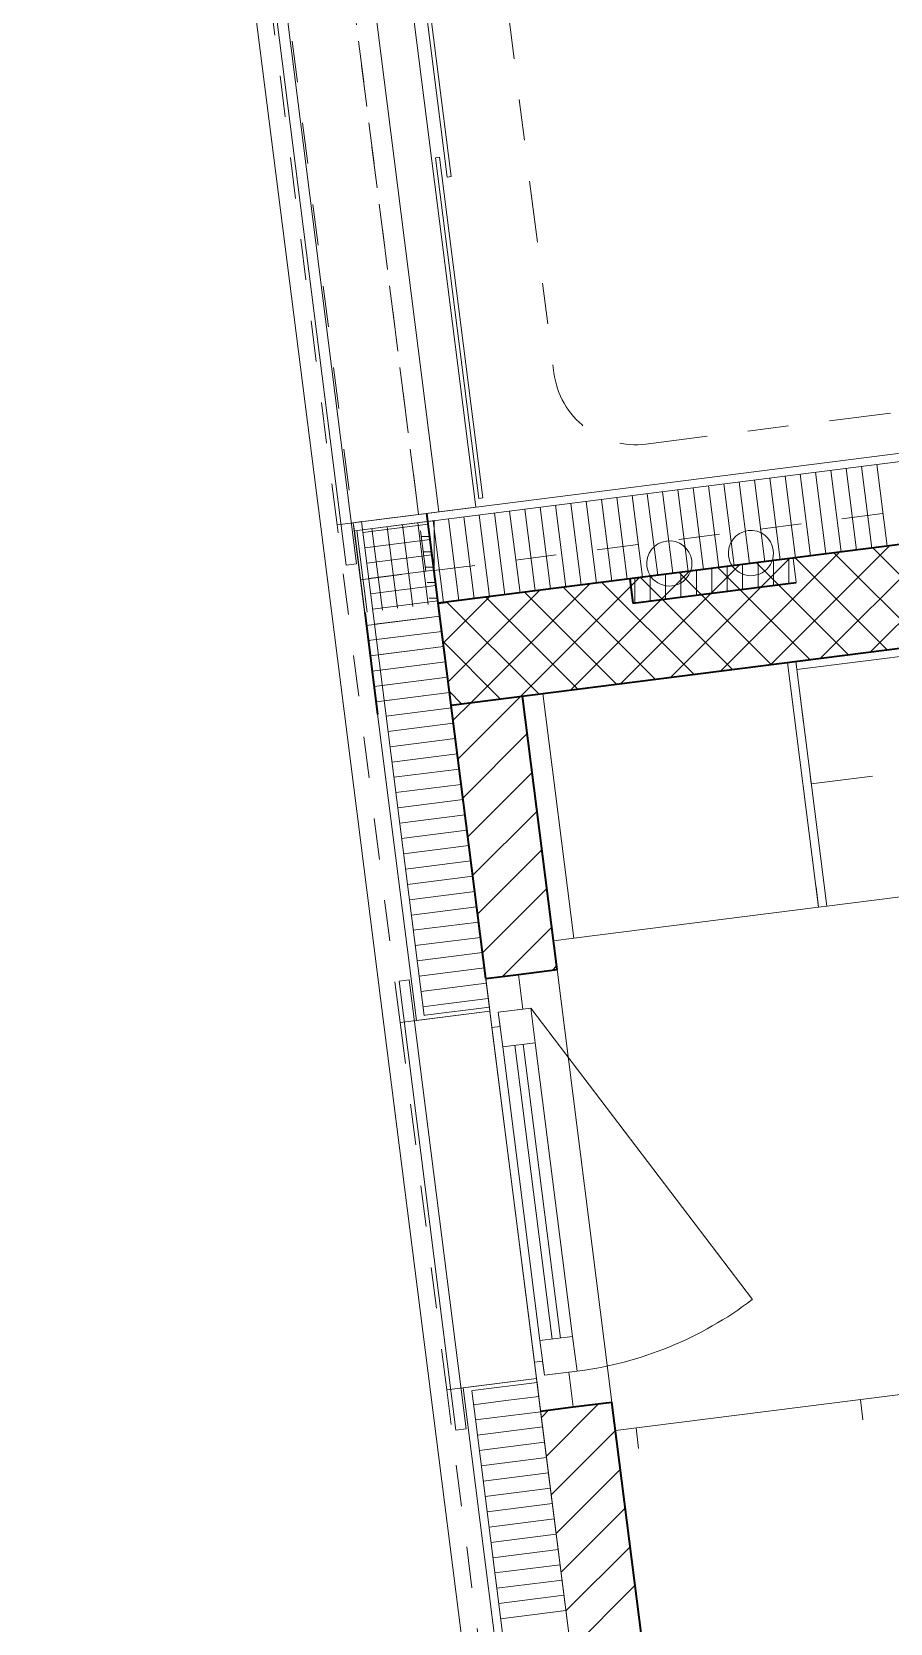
# Model space of a CAD drawing. Header units: metres. Extents: x 2713679.5 to 2713747.3, y 1226017.1 to 1226104.2.
# Drawn here: x 2713688.745 to 2713690.832, y 1226039.872 to 1226043.741 of the extents above; entities that cross this region are included whole.
import ezdxf

# ---------------------------------------------------------------- set-up
doc = ezdxf.new("R2010")
doc.units = ezdxf.units.M
doc.header["$MEASUREMENT"] = 0
doc.linetypes.add('Strich 2_1mm', pattern=[0.15, 0.1, -0.05])
doc.linetypes.add('Strichpunkt 3_1_1mm Achsen', pattern=[0.25, 0.15, -0.05, 0, -0.05])
doc.layers.add('plangrafiken', color=251, linetype='Continuous')
doc.layers.add('waende_stuetzen', color=250, linetype='Continuous')

msp = doc.modelspace()

# ---------------------------------------------------------------- linework, layer by layer
at = {"layer": 'plangrafiken', "color": 7, "linetype": 'Continuous', "lineweight": 13}
for p, q in [((2713688.7945, 1226048.0796), (2713689.5096, 1226042.4448)), ((2713689.5344, 1226042.4479), (2713688.8193, 1226048.0827)), ((2713689.8244, 1226042.5855), (2713689.1388, 1226047.9872)), ((2713689.7351, 1226042.5742), (2713689.8244, 1226042.5855)), ((2713689.7236, 1226042.426), (2713689.7236, 1226042.5526)), ((2713689.6922, 1226042.5146), (2713689.7124, 1226042.5146)), ((2713689.697, 1226042.4771), (2713689.7171, 1226042.4771)), ((2713689.5096, 1226042.4448), (2713689.5344, 1226042.4479)), ((2713689.7017, 1226042.4396), (2713689.7219, 1226042.4396)), ((2713690.2861, 1226042.3619), (2713690.2861, 1226042.4224)), ((2713690.3236, 1226042.3666), (2713690.3236, 1226042.4271)), ((2713690.3611, 1226042.3714), (2713690.3611, 1226042.4319)), ((2713690.3986, 1226042.3762), (2713690.3986, 1226042.4366)), ((2713690.4361, 1226042.3809), (2713690.4361, 1226042.4414)), ((2713690.4736, 1226042.3857), (2713690.4736, 1226042.4462)), ((2713690.5111, 1226042.3904), (2713690.5111, 1226042.4509)), ((2713690.5486, 1226042.3952), (2713690.5486, 1226042.4557)), ((2713690.5861, 1226042.3999), (2713690.5861, 1226042.4604)), ((2713689.7065, 1226042.4021), (2713689.7267, 1226042.4021)), ((2713690.2111, 1226042.3524), (2713690.2111, 1226042.4128)), ((2713690.2486, 1226042.3571), (2713690.2486, 1226042.4176)), ((2713692.2396, 1226042.4183), (2713690.6028, 1226042.2105)), ((2713690.6053, 1226042.1907), (2713692.2421, 1226042.3984)), ((2713689.7113, 1226042.3646), (2713689.7314, 1226042.3646)), ((2713689.9877, 1226042.1325), (2713690.5829, 1226042.208)), ((2713690.6028, 1226042.2105), (2713690.5829, 1226042.208)), ((2713690.5829, 1226042.208), (2713690.6585, 1226041.6128)), ((2713690.6028, 1226042.2105), (2713690.6783, 1226041.6153)), ((2713690.6028, 1226042.2105), (2713690.6053, 1226042.1907)), ((2713689.9381, 1226042.1262), (2713689.9877, 1226042.1325)), ((2713690.0136, 1226041.531), (2713689.9381, 1226042.1262)), ((2713690.0632, 1226041.5373), (2713689.9877, 1226042.1325)), ((2713690.6783, 1226041.6153), (2713692.3152, 1226041.823)), ((2713690.6585, 1226041.6128), (2713690.6522, 1226041.6624)), ((2713690.6585, 1226041.6128), (2713690.0632, 1226041.5373)), ((2713690.6585, 1226041.6128), (2713690.6783, 1226041.6153)), ((2713690.0632, 1226041.5373), (2713690.0136, 1226041.531)), ((2713689.6628, 1226041.436), (2713689.638, 1226041.4329)), ((2713689.638, 1226041.4329), (2713689.7765, 1226040.3416)), ((2713689.8013, 1226040.3448), (2713689.6628, 1226041.436)), ((2713692.2182, 1226040.6011), (2713690.1647, 1226040.3405)), ((2713690.7662, 1226040.3664), (2713690.7599, 1226040.416)), ((2713689.7765, 1226040.3416), (2713689.8013, 1226040.3448)), ((2713690.1647, 1226040.3405), (2713690.2868, 1226039.3782)), ((2713690.2206, 1226040.2972), (2713690.2143, 1226040.3468))]:
    msp.add_line(p, q, dxfattribs=at)
at = {"layer": 'plangrafiken', "color": 7, "linetype": 'Strich 2_1mm', "lineweight": 13}
for p, q in [((2713688.8242, 1226048.0834), (2713689.5444, 1226042.4089)), ((2713689.7031, 1226042.429), (2713688.983, 1226048.1035)), ((2713689.5444, 1226042.4089), (2713689.7031, 1226042.429))]:
    msp.add_line(p, q, dxfattribs=at)
at = {"layer": 'plangrafiken', "color": 7, "linetype": 'Strichpunkt 3_1_1mm Achsen', "lineweight": 18}
for p, q in [((2713689.389, 1226047.8425), (2713690.0148, 1226042.9121)), ((2713690.2383, 1226042.7389), (2713692.9863, 1226043.0876))]:
    msp.add_line(p, q, dxfattribs=at)
at = {"layer": 'plangrafiken', "color": 7, "linetype": 'Continuous', "lineweight": 18}
for p, q in [((2713689.5267, 1226042.5477), (2713689.7226, 1226042.5726)), ((2713689.5491, 1226042.5304), (2713689.7251, 1226042.5528)), ((2713689.7078, 1226042.5506), (2713689.733, 1226042.3522)), ((2713690.1993, 1226042.4113), (2713690.5961, 1226042.4617)), ((2713690.5961, 1226042.4617), (2713690.6036, 1226042.4022)), ((2713689.5793, 1226042.1333), (2713689.5512, 1226042.3547))]:
    msp.add_line(p, q, dxfattribs=at)
at = {"layer": 'plangrafiken', "color": 7, "linetype": 'Continuous', "lineweight": 35}
for p, q in [((2713690.1993, 1226042.4113), (2713690.2068, 1226042.3518)), ((2713690.2068, 1226042.3518), (2713690.6036, 1226042.4022)), ((2713689.733, 1226042.3522), (2713689.7528, 1226042.3547))]:
    msp.add_line(p, q, dxfattribs=at)
at = {"layer": 'plangrafiken', "color": 7, "linetype": 'Strichpunkt 3_1_1mm Achsen', "lineweight": 13}
for p, q in [((2713690.6028, 1226042.2105), (2713690.6405, 1226041.9129)), ((2713690.6405, 1226041.9129), (2713692.2774, 1226042.1207))]:
    msp.add_line(p, q, dxfattribs=at)
at = {"layer": 'plangrafiken', "color": 7, "linetype": 'Strichpunkt 3_1_1mm Achsen', "lineweight": 18}
msp.add_arc((2713690.2132, 1226042.9373), 0.2, 187.2326, 277.2326, dxfattribs=at)
at = {"layer": 'plangrafiken', "color": 7, "linetype": 'Continuous', "lineweight": 18}
for centre, start, end in [((2713690.2953, 1226042.4487), 7.2326, 187.2326), ((2713690.4937, 1226042.4739), 7.2326, 187.2326), ((2713690.4937, 1226042.4739), 187.2326, 7.2326), ((2713690.2953, 1226042.4487), 187.2326, 7.2326)]:
    msp.add_arc(centre, 0.055, start, end, dxfattribs=at)
at = {"layer": 'waende_stuetzen', "color": 7, "linetype": 'Continuous', "lineweight": 13}
for p, q in [((2713689.7351, 1226042.5742), (2713689.0326, 1226048.1098)), ((2713689.4474, 1226042.5377), (2713688.7449, 1226048.0733)), ((2713689.6351, 1226044.3306), (2713689.7548, 1226043.3881)), ((2713689.7647, 1226043.3894), (2713689.6451, 1226044.3318)), ((2713689.7366, 1226043.4362), (2713689.7266, 1226043.435)), ((2713689.7266, 1226043.435), (2713689.8318, 1226042.6066)), ((2713689.8417, 1226042.6079), (2713689.7366, 1226043.4362)), ((2713689.7548, 1226043.3881), (2713689.7647, 1226043.3894)), ((2713689.8318, 1226042.6066), (2713689.8417, 1226042.6079)), ((2713689.7351, 1226042.5742), (2713689.7053, 1226042.5704)), ((2713689.8589, 1226041.3601), (2713689.7053, 1226042.5704)), ((2713689.601, 1226041.3274), (2713689.4474, 1226042.5377)), ((2713690.1559, 1226040.4099), (2713690.0224, 1226041.4615)), ((2713689.8488, 1226041.4395), (2713689.8639, 1226041.3204)), ((2713689.9389, 1226041.3652), (2713689.9282, 1226041.4496)), ((2713689.8589, 1226041.3601), (2713689.9722, 1226040.4673)), ((2713689.9587, 1226041.3677), (2713689.8794, 1226041.3577)), ((2713689.8794, 1226041.3577), (2713689.9389, 1226041.3652)), ((2713689.8838, 1226041.323), (2713689.8794, 1226041.3577)), ((2713689.8794, 1226041.3577), (2713689.8901, 1226041.2734)), ((2713689.9694, 1226041.2834), (2713689.9587, 1226041.3677)), ((2713689.9587, 1226041.3677), (2713690.4972, 1226040.6591)), ((2713689.601, 1226041.3274), (2713689.7143, 1226040.4345)), ((2713689.8639, 1226041.3204), (2713689.8838, 1226041.323)), ((2713689.8639, 1226041.3204), (2713689.9672, 1226040.507)), ((2713689.8901, 1226041.2734), (2713689.9694, 1226041.2834)), ((2713689.8901, 1226041.2734), (2713689.9807, 1226040.5591)), ((2713689.9198, 1226041.2771), (2713690.0105, 1226040.5629)), ((2713690.0303, 1226040.5654), (2713689.9397, 1226041.2796)), ((2713690.0601, 1226040.5692), (2713689.9694, 1226041.2834)), ((2713690.0601, 1226040.5692), (2713689.9807, 1226040.5591)), ((2713690.0708, 1226040.4848), (2713690.0601, 1226040.5692)), ((2713689.9807, 1226040.5591), (2713689.9914, 1226040.4748)), ((2713689.987, 1226040.5095), (2713689.9672, 1226040.507)), ((2713689.9672, 1226040.507), (2713689.9823, 1226040.3879)), ((2713689.9914, 1226040.4748), (2713689.987, 1226040.5095)), ((2713690.1843, 1226038.7957), (2713689.9722, 1226040.4673)), ((2713689.9914, 1226040.4748), (2713690.0708, 1226040.4848)), ((2713690.0509, 1226040.4823), (2713689.9914, 1226040.4748)), ((2713690.0616, 1226040.398), (2713690.0509, 1226040.4823)), ((2713689.9264, 1226038.763), (2713689.7143, 1226040.4345))]:
    msp.add_line(p, q, dxfattribs=at)
at = {"layer": 'waende_stuetzen', "color": 7, "linetype": 'Strich 2_1mm', "lineweight": 13}
for p, q in [((2713689.4871, 1226042.5427), (2713688.7846, 1226048.0783)), ((2713689.6855, 1226042.5679), (2713688.983, 1226048.1035)), ((2713689.7229, 1226042.4315), (2713693.1554, 1226042.8671)), ((2713693.1655, 1226042.7878), (2713689.733, 1226042.3522)), ((2713689.4871, 1226042.5427), (2713689.5069, 1226042.5452)), ((2713689.6407, 1226041.3324), (2713689.4871, 1226042.5427)), ((2713689.5069, 1226042.5452), (2713689.5267, 1226042.5477)), ((2713689.5267, 1226042.5477), (2713689.6855, 1226042.5679)), ((2713689.733, 1226042.3522), (2713689.7229, 1226042.4315)), ((2713689.6407, 1226041.3324), (2713689.754, 1226040.4396)), ((2713689.9661, 1226038.768), (2713689.754, 1226040.4396))]:
    msp.add_line(p, q, dxfattribs=at)
at = {"layer": 'waende_stuetzen', "color": 7, "linetype": 'Continuous', "lineweight": 18}
for p, q in [((2713692.9989, 1226042.9884), (2713689.5267, 1226042.5477)), ((2713693.0181, 1226042.9707), (2713689.7078, 1226042.5506)), ((2713689.7053, 1226042.5704), (2713689.4871, 1226042.5427)), ((2713689.5267, 1226042.5477), (2713689.5466, 1226042.5503)), ((2713689.5267, 1226042.5477), (2713689.5293, 1226042.5279)), ((2713689.5267, 1226042.5477), (2713689.6803, 1226041.3375)), ((2713689.7078, 1226042.5506), (2713689.5293, 1226042.5279)), ((2713689.5466, 1226042.5503), (2713689.6901, 1226041.4193)), ((2713689.5293, 1226042.5279), (2713689.5544, 1226042.3295)), ((2713689.6901, 1226041.4193), (2713689.6989, 1226041.3499)), ((2713689.8589, 1226041.3601), (2713689.8488, 1226041.4395)), ((2713689.8576, 1226041.37), (2713689.8488, 1226041.4395)), ((2713689.6605, 1226041.3349), (2713689.8589, 1226041.3601)), ((2713689.6803, 1226041.3375), (2713689.7002, 1226041.34)), ((2713689.7014, 1226041.3502), (2713689.6989, 1226041.3499)), ((2713689.7002, 1226041.34), (2713689.8589, 1226041.3601)), ((2713689.7014, 1226041.3502), (2713689.8576, 1226041.37)), ((2713689.8589, 1226041.3601), (2713689.8576, 1226041.37)), ((2713689.6407, 1226041.3324), (2713689.6605, 1226041.3349)), ((2713689.7738, 1226040.4421), (2713689.9722, 1226040.4673)), ((2713689.9722, 1226040.4673), (2713689.8135, 1226040.4471)), ((2713689.9735, 1226040.4574), (2713689.8172, 1226040.4375)), ((2713689.9722, 1226040.4673), (2713689.9823, 1226040.3879)), ((2713689.9722, 1226040.4673), (2713689.9735, 1226040.4574)), ((2713689.9735, 1226040.4574), (2713689.9823, 1226040.3879)), ((2713689.754, 1226040.4396), (2713689.7738, 1226040.4421)), ((2713689.7936, 1226040.4446), (2713689.8135, 1226040.4471)), ((2713689.7936, 1226040.4446), (2713690.0058, 1226038.773)), ((2713689.8172, 1226040.4375), (2713689.8147, 1226040.4372)), ((2713689.8147, 1226040.4372), (2713689.8236, 1226040.3678)), ((2713690.1743, 1226038.875), (2713689.9823, 1226040.3879)), ((2713689.8236, 1226040.3678), (2713690.0155, 1226038.8549))]:
    msp.add_line(p, q, dxfattribs=at)
at = {"layer": 'waende_stuetzen', "color": 7, "linetype": 'Continuous', "lineweight": 35}
for p, q in [((2713693.21, 1226042.7934), (2713689.733, 1226042.3522)), ((2713689.8488, 1226041.4395), (2713689.7053, 1226042.5704)), ((2713689.7645, 1226042.1042), (2713693.1523, 1226042.5341)), ((2713689.7645, 1226042.1042), (2713689.733, 1226042.3522)), ((2713689.5544, 1226042.3295), (2713689.5859, 1226042.0815)), ((2713690.0224, 1226041.4615), (2713689.9381, 1226042.1262)), ((2713689.9282, 1226041.4496), (2713690.0224, 1226041.4615)), ((2713689.8488, 1226041.4395), (2713689.9282, 1226041.4496)), ((2713690.0616, 1226040.398), (2713690.1559, 1226040.4099)), ((2713690.3479, 1226038.8971), (2713690.1559, 1226040.4099)), ((2713689.9823, 1226040.3879), (2713690.0616, 1226040.398))]:
    msp.add_line(p, q, dxfattribs=at)
at = {"layer": 'waende_stuetzen', "color": 18, "linetype": 'Continuous', "lineweight": 0, "true_color": 0x000000}
for p, q in [((2713690.5395, 1226042.6561), (2713690.5646, 1226042.4577)), ((2713690.5767, 1226042.6608), (2713690.6018, 1226042.4624)), ((2713690.6139, 1226042.6656), (2713690.639, 1226042.4671)), ((2713690.6511, 1226042.6703), (2713690.6762, 1226042.4719)), ((2713690.6883, 1226042.675), (2713690.7134, 1226042.4766)), ((2713690.7255, 1226042.6797), (2713690.7506, 1226042.4813)), ((2713690.7627, 1226042.6844), (2713690.7878, 1226042.486)), ((2713690.7999, 1226042.6892), (2713690.825, 1226042.4907)), ((2713690.2418, 1226042.6183), (2713690.267, 1226042.4199)), ((2713690.279, 1226042.6231), (2713690.3042, 1226042.4247)), ((2713690.3162, 1226042.6278), (2713690.3414, 1226042.4294)), ((2713690.3534, 1226042.6325), (2713690.3786, 1226042.4341)), ((2713690.3906, 1226042.6372), (2713690.4158, 1226042.4388)), ((2713690.4278, 1226042.6419), (2713690.453, 1226042.4435)), ((2713690.465, 1226042.6467), (2713690.4902, 1226042.4483)), ((2713690.5023, 1226042.6514), (2713690.5274, 1226042.453)), ((2713689.9442, 1226042.5806), (2713689.9694, 1226042.3822)), ((2713689.9814, 1226042.5853), (2713690.0066, 1226042.3869)), ((2713690.0186, 1226042.59), (2713690.0438, 1226042.3916)), ((2713690.0558, 1226042.5947), (2713690.081, 1226042.3963)), ((2713690.093, 1226042.5995), (2713690.1182, 1226042.401)), ((2713690.1302, 1226042.6042), (2713690.1554, 1226042.4058)), ((2713690.1674, 1226042.6089), (2713690.1926, 1226042.4105)), ((2713690.2046, 1226042.6136), (2713690.2298, 1226042.4152)), ((2713689.5499, 1226042.5239), (2713689.7087, 1226042.5441)), ((2713689.6094, 1226042.5381), (2713689.6346, 1226042.3397)), ((2713689.6466, 1226042.5428), (2713689.6718, 1226042.3444)), ((2713689.6838, 1226042.5475), (2713689.709, 1226042.3491)), ((2713689.721, 1226042.5522), (2713689.7462, 1226042.3538)), ((2713689.7582, 1226042.557), (2713689.7834, 1226042.3586)), ((2713689.7954, 1226042.5617), (2713689.8206, 1226042.3633)), ((2713689.8326, 1226042.5664), (2713689.8578, 1226042.368)), ((2713689.8698, 1226042.5711), (2713689.895, 1226042.3727)), ((2713689.907, 1226042.5758), (2713689.9322, 1226042.3774)), ((2713689.535, 1226042.5286), (2713689.5602, 1226042.3302)), ((2713689.5546, 1226042.4867), (2713689.7134, 1226042.5069)), ((2713689.5722, 1226042.5334), (2713689.5974, 1226042.335)), ((2713690.6633, 1226042.2182), (2713690.952, 1226042.5069)), ((2713690.7848, 1226042.2336), (2713691.0735, 1226042.5223)), ((2713689.5594, 1226042.4495), (2713689.7181, 1226042.4697)), ((2713690.2989, 1226042.172), (2713690.5875, 1226042.4606)), ((2713690.4204, 1226042.1874), (2713690.709, 1226042.476)), ((2713690.5419, 1226042.2028), (2713690.8305, 1226042.4914)), ((2713690.8253, 1226042.2388), (2713690.6017, 1226042.4624)), ((2713690.9194, 1226042.2507), (2713690.6958, 1226042.4743)), ((2713691.0136, 1226042.2627), (2713690.7899, 1226042.4863)), ((2713689.5641, 1226042.4123), (2713689.7228, 1226042.4325)), ((2713690.0559, 1226042.1411), (2713690.3446, 1226042.4298)), ((2713690.1774, 1226042.1566), (2713690.466, 1226042.4452)), ((2713690.543, 1226042.2029), (2713690.3193, 1226042.4266)), ((2713690.6371, 1226042.2149), (2713690.4135, 1226042.4385)), ((2713690.7312, 1226042.2268), (2713690.5076, 1226042.4505)), ((2713689.5688, 1226042.3751), (2713689.7275, 1226042.3952)), ((2713689.7573, 1226042.1607), (2713689.9801, 1226042.3835)), ((2713689.813, 1226042.1103), (2713690.1016, 1226042.3989)), ((2713689.9344, 1226042.1257), (2713690.2231, 1226042.4144)), ((2713690.2606, 1226042.1671), (2713690.037, 1226042.3907)), ((2713690.3547, 1226042.1791), (2713690.1311, 1226042.4027)), ((2713690.4488, 1226042.191), (2713690.2252, 1226042.4146)), ((2713689.5735, 1226042.3379), (2713689.7323, 1226042.358)), ((2713689.7334, 1226042.349), (2713689.7372, 1226042.3527)), ((2713689.7454, 1226042.2548), (2713689.8586, 1226042.3681)), ((2713689.9782, 1226042.1313), (2713689.7546, 1226042.3549)), ((2713690.0724, 1226042.1432), (2713689.8487, 1226042.3668)), ((2713690.1665, 1226042.1552), (2713689.9429, 1226042.3788)), ((2713689.5584, 1226042.2982), (2713689.737, 1226042.3208)), ((2713689.5783, 1226042.3007), (2713689.737, 1226042.3208)), ((2713689.5631, 1226042.261), (2713689.7417, 1226042.2836)), ((2713689.583, 1226042.2635), (2713689.7417, 1226042.2836)), ((2713689.5679, 1226042.2238), (2713689.7464, 1226042.2464)), ((2713689.5877, 1226042.2263), (2713689.7464, 1226042.2464)), ((2713689.8841, 1226042.1193), (2713689.7449, 1226042.2586)), ((2713689.5726, 1226042.1866), (2713689.7511, 1226042.2092)), ((2713689.5924, 1226042.1891), (2713689.7511, 1226042.2092)), ((2713689.5773, 1226042.1494), (2713689.7559, 1226042.172)), ((2713689.5971, 1226042.1519), (2713689.7559, 1226042.172)), ((2713689.582, 1226042.1122), (2713689.7606, 1226042.1348)), ((2713689.6019, 1226042.1147), (2713689.7606, 1226042.1348)), ((2713689.79, 1226042.1074), (2713689.7603, 1226042.1371)), ((2713689.7812, 1226041.9725), (2713689.9344, 1226042.1257)), ((2713689.6066, 1226042.0775), (2713689.7653, 1226042.0976)), ((2713689.7692, 1226042.0666), (2713689.813, 1226042.1103)), ((2713689.6113, 1226042.0403), (2713689.77, 1226042.0604)), ((2713689.616, 1226042.0031), (2713689.7747, 1226042.0232)), ((2713689.7931, 1226041.8783), (2713689.9497, 1226042.0349)), ((2713689.6207, 1226041.9659), (2713689.7795, 1226041.986)), ((2713689.6255, 1226041.9287), (2713689.7842, 1226041.9488)), ((2713689.8051, 1226041.7842), (2713689.9616, 1226041.9408)), ((2713689.6302, 1226041.8915), (2713689.7889, 1226041.9116)), ((2713689.6349, 1226041.8543), (2713689.7936, 1226041.8744)), ((2713689.817, 1226041.6901), (2713689.9736, 1226041.8466)), ((2713689.6396, 1226041.8171), (2713689.7984, 1226041.8372)), ((2713689.6443, 1226041.7799), (2713689.8031, 1226041.8)), ((2713689.6491, 1226041.7427), (2713689.8078, 1226041.7628)), ((2713689.6538, 1226041.7055), (2713689.8125, 1226041.7256)), ((2713689.829, 1226041.596), (2713689.9855, 1226041.7525)), ((2713689.6585, 1226041.6683), (2713689.8172, 1226041.6884)), ((2713689.6632, 1226041.6311), (2713689.822, 1226041.6512)), ((2713689.8409, 1226041.5019), (2713689.9975, 1226041.6584)), ((2713689.668, 1226041.5939), (2713689.8267, 1226041.614)), ((2713689.6727, 1226041.5567), (2713689.8314, 1226041.5768)), ((2713689.6774, 1226041.5195), (2713689.8361, 1226041.5396)), ((2713689.8898, 1226041.4447), (2713690.0094, 1226041.5643)), ((2713689.6821, 1226041.4823), (2713689.8408, 1226041.5024)), ((2713689.6868, 1226041.4451), (2713689.8456, 1226041.4652)), ((2713690.0113, 1226041.4601), (2713690.0213, 1226041.4702)), ((2713689.6916, 1226041.4079), (2713689.8245, 1226041.4247)), ((2713689.8245, 1226041.4247), (2713689.8503, 1226041.428)), ((2713689.7455, 1226041.3769), (2713689.855, 1226041.3908)), ((2713689.6963, 1226041.3707), (2713689.7455, 1226041.3769)), ((2713689.819, 1226040.4034), (2713689.8976, 1226040.4134)), ((2713689.8976, 1226040.4134), (2713689.9778, 1226040.4236)), ((2713689.8238, 1226040.3662), (2713689.9825, 1226040.3864)), ((2713689.9843, 1226040.3724), (2713690.0023, 1226040.3905)), ((2713689.9962, 1226040.2783), (2713690.1238, 1226040.4059)), ((2713689.8285, 1226040.329), (2713689.9872, 1226040.3492)), ((2713690.0081, 1226040.1842), (2713690.1647, 1226040.3407)), ((2713689.8332, 1226040.2918), (2713689.9919, 1226040.312)), ((2713689.8379, 1226040.2546), (2713689.9966, 1226040.2748)), ((2713689.8426, 1226040.2174), (2713690.0014, 1226040.2376)), ((2713690.0201, 1226040.09), (2713690.1766, 1226040.2466)), ((2713689.8474, 1226040.1802), (2713690.0061, 1226040.2004)), ((2713689.8521, 1226040.143), (2713690.0108, 1226040.1632)), ((2713690.032, 1226039.9959), (2713690.1886, 1226040.1525)), ((2713689.8568, 1226040.1058), (2713690.0155, 1226040.1259)), ((2713689.8615, 1226040.0686), (2713690.0202, 1226040.0887)), ((2713689.8662, 1226040.0314), (2713690.025, 1226040.0515)), ((2713690.044, 1226039.9018), (2713690.2005, 1226040.0583)), ((2713689.871, 1226039.9942), (2713690.0297, 1226040.0143)), ((2713689.8757, 1226039.957), (2713690.0344, 1226039.9771)), ((2713690.0559, 1226039.8077), (2713690.2125, 1226039.9642)), ((2713689.8804, 1226039.9198), (2713690.0391, 1226039.9399)), ((2713689.8851, 1226039.8826), (2713690.0439, 1226039.9027))]:
    msp.add_line(p, q, dxfattribs=at)
at = {"layer": 'waende_stuetzen', "color": 7, "linetype": 'Continuous', "lineweight": 13}
msp.add_arc((2713689.9587, 1226041.3677), 0.89, 277.2326, 307.2326, dxfattribs=at)

doc.saveas('drawing.dxf')
